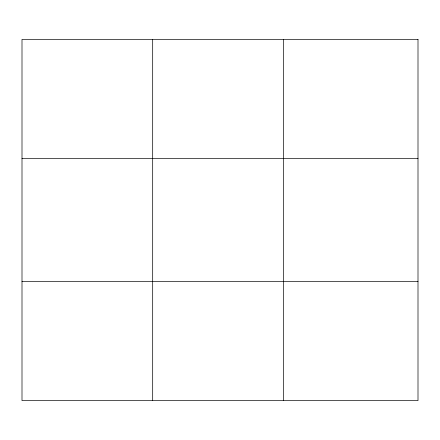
<?xml version="1.0" encoding="UTF-8"?>
<svg xmlns="http://www.w3.org/2000/svg" width="440" height="440" viewBox="0 0 440 440"><rect width="100%" height="100%" fill="white"/><g stroke="black" fill="none" stroke-linecap="round" stroke-linejoin="round"><path stroke-width="0.66" d="M152.68 39.402L152.68 400.598M283.36 39.402L283.36 400.598M22 158.598L418 158.598M22 281.402L418 281.402M418 39.402L22 39.402L22 400.598L418 400.598L418 39.402"/></g></svg>
